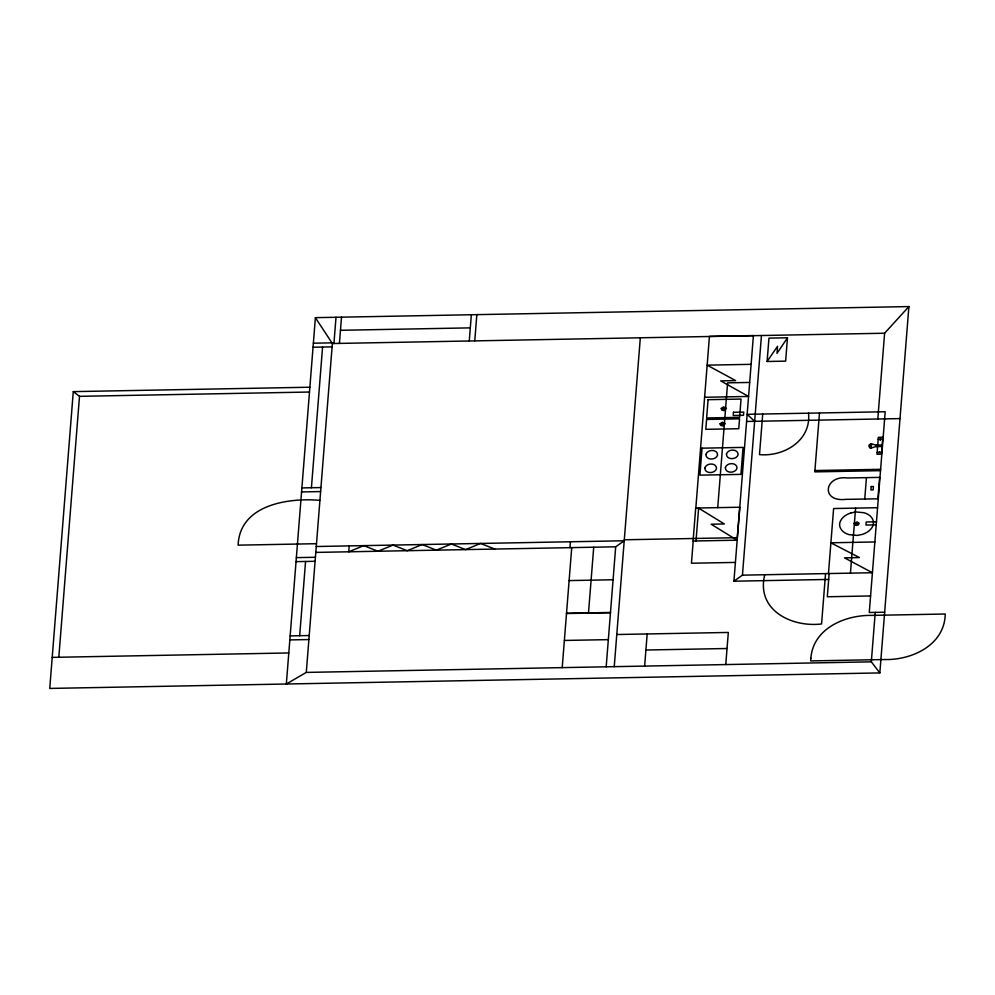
<?xml version="1.0" encoding="UTF-8"?>
<svg xmlns="http://www.w3.org/2000/svg" width="995" height="995" viewBox="0 0 995 995"><rect width="100%" height="100%" fill="white"/><g stroke="black" fill="none" stroke-linecap="round" stroke-linejoin="round"><path stroke-width="1.49" d="M309.88 387.217L73.282 391.632L49.75 688.428L879.841 672.918L908.895 306.572L315.39 317.654L286.336 684.013L306.286 672.409L871.321 661.849L879.841 672.918M58.817 657.247L79.501 396.333L73.282 391.632M299.682 635.718L305.565 561.478M311.423 487.737L322.579 347.044M306.286 672.409L332.417 342.84L313.375 343.2M333.934 343.511L336.012 317.268M339.432 343.412L341.509 317.169M349.208 545.907L348.747 551.79L363.809 545.633L377.951 551.255L393.013 545.086L407.154 550.708L422.228 544.539L436.345 550.16L451.419 543.991L465.56 549.613L480.622 543.444L494.764 549.066M469.267 340.987L471.356 314.743M474.764 340.875L476.841 314.644M569.973 547.66L570.446 541.765M562.212 667.633L571.727 547.636M588.48 613.131L593.716 547.213M606.179 666.812L615.694 546.802L624.226 540.77L316.261 546.516M614.238 666.662L640.32 337.79M644.636 666.09L647.185 633.952M693.216 541.006L691.45 563.232L735.404 562.411M695.828 508.059L709.435 336.397L753.402 335.576L733.924 581.204L828.673 579.438M696.015 540.957L698.627 507.997M717.731 507.649L727.619 382.851L749.608 382.441M725.765 664.573L728.315 632.447L616.788 634.524M733.924 581.204L742.444 575.16L761.449 335.526M762.717 414.032L759.496 454.628C783.998 456.867 811.46 440.499 808.5 413.174M767.108 361.483L768.961 338.126L787.48 337.778L785.627 361.135L767.108 361.483L777.555 346.285L776.995 353.412L787.48 337.778M764.732 574.749C755.976 609.985 791.448 627.596 821.571 623.964L825.551 573.617M819.482 412.975L814.805 471.879L880.513 470.647M828.462 573.555L833.611 508.532L877.578 507.711M829.146 573.543L827.305 596.764L870.575 595.955M850.439 573.145L855.6 508.122M864.742 499.055L877.913 498.806L879.617 477.389L847.566 477.986C824.333 474.851 820.191 502.4 845.874 499.353L864.742 499.055L866.446 477.637M877.801 419.019L884.605 333.226L908.895 306.572M876.209 446.568L876.321 445.126M877.602 446.544L876.993 454.255L881.458 454.168L882.801 437.253L878.324 437.34L877.714 445.101M871.321 661.849L875.239 612.385M850.849 512.972L855.849 511.952L863.971 512.723A16.629 12.002 -7.3 0 1 873.498 522.238L873.311 524.527A16.616 11.99 -7.3 0 1 862.255 534.414L857.255 535.434L849.133 534.663A16.604 11.99 -7.3 0 1 839.606 525.149L839.792 522.86A16.616 11.99 -7.3 0 1 850.862 512.972M340.477 330.29L470.312 327.865M884.605 333.226L332.367 343.536L315.39 317.654M313.052 347.218L332.106 346.869M751.113 364.332L707.146 365.153L735.628 380.6L720.678 380.886L748.563 396.458L704.597 397.279M79.501 396.333L309.495 392.03M746.586 421.47L900.015 418.596M878.187 439.156L882.652 439.019M882.179 445.014L875.874 445.138L871.334 443.745L869.17 444.864L868.921 446.158L869.829 447.949L870.986 448.136L875.762 446.581L882.067 446.469M877.117 452.538L881.595 452.464M814.917 470.548L880.625 469.317M301.895 487.911L320.937 487.562M301.572 491.928L320.626 491.567M319.93 500.323C288.127 497.649 239.795 504.639 238.103 545.16L316.485 543.693M876.458 521.79L866.197 521.977L865.961 525.049L876.222 524.862M624.3 539.787L737.37 537.673M737.171 540.185L693.08 541.019L695.704 508.059L739.782 507.226L737.046 540.198L711.176 524.216L724.36 523.979L698.415 508.01M315.801 552.412L615.694 546.802M830.9 542.785L874.854 541.964M296.361 557.635L315.415 557.275M296.05 561.653L315.092 561.292M742.444 575.16L872.428 572.734L844.481 557.847L859.431 557.573L830.9 542.847M569.115 580.582L613.082 579.762M566.528 613.281L610.482 612.46M566.503 613.542L610.47 612.721M884.654 612.211L869.269 612.497L885.189 411.743L747.158 414.33L754.645 421.32M290.154 635.892L309.209 635.531M289.843 639.909L308.885 639.549M564.364 640.457L608.331 639.636M52.213 657.372L288.799 652.956M645.904 650.021L727.046 648.504M702.035 448.173L699.895 475.15L740.927 474.379L743.066 447.402L702.035 448.173M706.587 419.442L705.803 429.33L738.763 428.721L739.559 418.833L706.587 419.442M708.079 399.679L706.624 417.962L739.596 417.353L741.051 399.07L708.079 399.679M704.858 467.986C704.746 474.093 715.069 473.881 716.512 468.595C716.624 462.488 706.301 462.712 704.858 467.986M705.928 454.441C705.816 460.561 716.139 460.337 717.582 455.063C717.693 448.944 707.37 449.168 705.928 454.441M720.069 423.795L720.678 425.437L722.905 425.947L725.193 423.696L722.295 422.216L720.069 423.795M721.275 408.472L721.897 410.127L724.124 410.624L726.412 408.385L723.514 406.893L721.275 408.472M721.151 423.92L722.258 425.151L724.086 423.858L722.942 422.999L721.151 423.92M722.37 408.597L723.987 409.828L725.293 408.547L724.161 407.689L722.37 408.597M725.367 467.6C725.255 473.707 735.591 473.496 737.021 468.21C737.133 462.103 726.81 462.327 725.367 467.6M726.449 454.056C726.338 460.175 736.661 459.951 738.103 454.678C738.215 448.558 727.88 448.782 726.449 454.056M733.489 412.278L733.228 415.487L743.489 415.301L743.75 412.092L733.489 412.278M810.863 658.317L810.651 660.916L884.455 659.536C911.83 660.294 944.69 645.058 945.25 614.014L871.446 615.395C845.016 614.985 813.089 628.43 810.863 658.317M854.021 523.42L855.961 525.497L858.262 524.925L859.145 523.333L857.143 521.89L854.021 523.42M855.103 523.544L856.21 524.713L858.038 523.482L856.894 522.661L855.103 523.544M869.891 445.884C871.359 452.675 872.491 439.255 869.891 445.884M871.21 486.543L870.936 489.938L873.15 489.901L873.423 486.493L871.21 486.543M880.003 439.802C881.172 440.86 880.413 438.086 880.003 439.802M879.418 452.339C878.237 452.165 880.451 450.946 879.418 452.339"/></g></svg>
